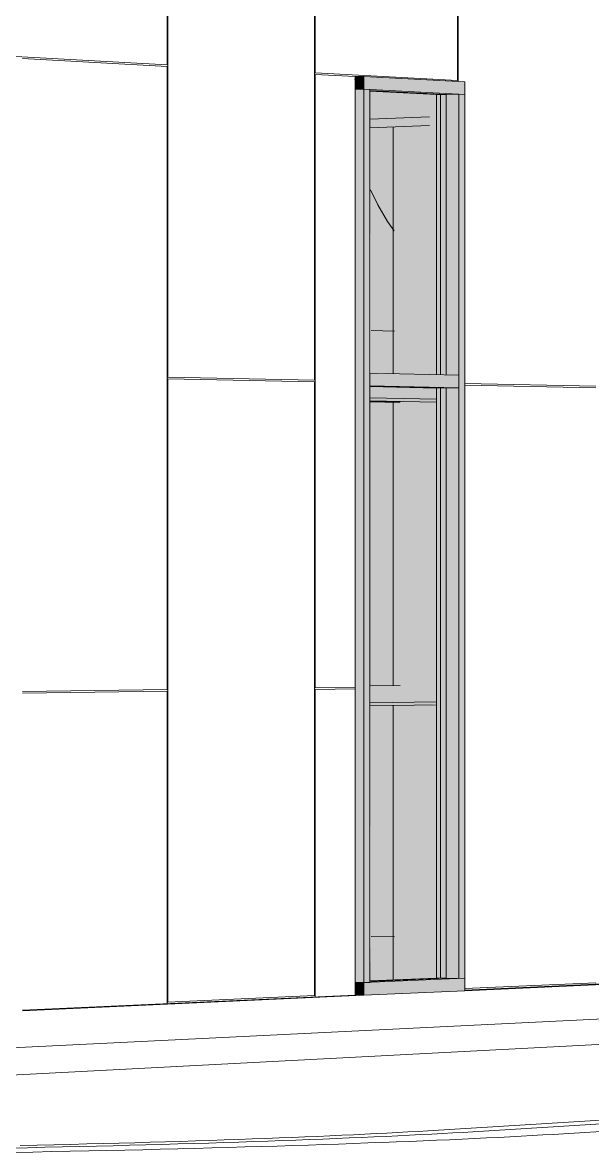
# Model space of a CAD drawing. Header units: inches. Extents: x 30764 to 92544, y -36095 to 66.
# Drawn here: x 92529.0726 to 92529.1151, y 65.9571 to 66.0412 of the extents above; entities that cross this region are included whole.
import ezdxf

# ---------------------------------------------------------------- set-up
doc = ezdxf.new("R2010")
doc.units = ezdxf.units.IN
doc.header["$MEASUREMENT"] = 0
for name, color, linetype, lineweight in [('A-GLAZ-CURT', 52, 'Continuous', 9), ('A-GLAZ-CWMG', 51, 'Continuous', 9), ('A-WALL-PATT', 111, 'Continuous', 13), ('C-BLDG-PADS', 91, 'Continuous', 9), ('C-TOPO', 7, 'Continuous', 9), ('Conc', 7, 'Continuous', 9), ('EOP-PR', 4, 'Continuous', 9), ('I-WALL', 2, 'Continuous', 13), ('L-SITE-WALL', 31, 'Continuous', 13), ('M-HVAC-DUCT', 70, 'Continuous', 9), ('S-BEAM', 12, 'Continuous', 9)]:
    doc.layers.add(name, color=color, linetype=linetype, lineweight=lineweight)

# ---------------------------------------------------------------- blocks, each defined once
blk = doc.blocks.new('FP_55-Looking North East Copy 1')
at = {"layer": 'A-WALL-PATT', "lineweight": 9}
for p, q in [((31213.922542, 66.038075), (31213.922542, 66.061209)), ((31213.9226, 66.014819), (31213.9226, 66.061204)), ((31213.933521, 66.014588), (31213.933521, 66.060252)), ((31213.933577, 66.037476), (31213.933577, 66.060247)), ((31213.944162, 66.036902), (31213.944162, 66.059324)), ((31213.944216, 66.036829), (31213.944216, 66.059319)), ((31213.922542, 66.038075), (31213.911269, 66.038686)), ((31213.911767, 66.038537), (31213.922542, 66.037954)), ((31213.922542, 65.991566), (31213.922542, 66.037954)), ((31213.944162, 66.036902), (31213.933577, 66.037476)), ((31213.933577, 66.037358), (31213.93656, 66.037196)), ((31213.933577, 65.991698), (31213.933577, 66.037358)), ((31213.933521, 66.014588), (31213.9226, 66.014819)), ((31213.9226, 65.968314), (31213.9226, 66.014698)), ((31213.933521, 66.01447), (31213.9226, 66.014698)), ((31213.933521, 65.968807), (31213.933521, 66.01447)), ((31213.95448, 66.014146), (31213.944709, 66.014352)), ((31213.95448, 66.014031), (31213.944709, 66.014236)), ((31213.922542, 65.991566), (31213.911767, 65.991436)), ((31213.93656, 65.991734), (31213.933577, 65.991698)), ((31213.933577, 65.99158), (31213.93656, 65.991616)), ((31213.933577, 65.968691), (31213.933577, 65.99158)), ((31213.911767, 65.991314), (31213.922542, 65.991445)), ((31213.922542, 65.968191), (31213.922542, 65.991445)), ((31213.944709, 65.969312), (31213.95448, 65.969753)), ((31213.9226, 65.968314), (31213.933521, 65.968807)), ((31213.922542, 65.968191), (31213.922542, 65.968191)), ((31213.9226, 65.968193), (31213.9226, 65.968193)), ((31213.933521, 65.968688), (31213.933521, 65.968688)), ((31213.933577, 65.968691), (31213.933577, 65.968691))]:
    blk.add_line(p, q, dxfattribs=at)

msp = doc.modelspace()

# ---------------------------------------------------------------- hatches: boundary and pattern name
at = {"layer": 'A-GLAZ-CURT', "transparency": 33554458}
for points in [[(92529.104174, 66.014985), (92529.104174, 66.035873), (92529.098478, 66.036172), (92529.098479, 66.036119), (92529.103443, 66.035859), (92529.103443, 66.015001)], [(92529.103443, 66.015001), (92529.103443, 66.035859), (92529.100505, 66.036014), (92529.100517, 66.034454), (92529.100613, 66.03427), (92529.100779, 66.034165), (92529.100875, 66.034153), (92529.102932, 66.03419), (92529.102932, 66.033555), (92529.10023, 66.033448), (92529.10023, 66.015072), (92529.102218, 66.015028)], [(92529.10032, 66.018258), (92529.100283, 66.03346), (92529.098539, 66.03339), (92529.098574, 66.018304), (92529.099941, 66.018268)], [(92529.098478, 65.969837), (92529.104174, 65.970091), (92529.104174, 66.014022), (92529.103443, 66.014016), (92529.103443, 65.970098), (92529.098479, 65.969881)], [(92529.100321, 65.97316), (92529.100321, 65.990385), (92529.103443, 65.990466), (92529.103443, 65.991856), (92529.100321, 65.99186), (92529.100321, 66.012961), (92529.100729, 66.012943), (92529.100758, 66.012983), (92529.10072, 66.013018), (92529.103443, 66.012966), (92529.103443, 66.014016), (92529.098479, 66.014118), (92529.098577, 65.973185)], [(92529.098501, 65.969877), (92529.100246, 65.969953), (92529.100321, 65.97316), (92529.098577, 65.973185), (92529.098506, 65.970087)]]:
    msp.add_hatch(color=256, dxfattribs=at).paths.add_polyline_path(points, flags=0)
h = msp.add_hatch(color=256, dxfattribs=at)
h.paths.add_polyline_path([(92529.100321, 66.015081), (92529.100321, 66.018258), (92529.098577, 66.018305), (92529.098577, 66.01512), (92529.098925, 66.015112)], flags=0)
h.paths.add_polyline_path([(92529.098481, 66.033378), (92529.102932, 66.033555), (92529.102932, 66.03419), (92529.100768, 66.03417), (92529.100613, 66.03427), (92529.100517, 66.034454), (92529.100504, 66.034561), (92529.100505, 66.036014), (92529.098484, 66.036121), (92529.098481, 66.033637)], flags=0)
h = msp.add_hatch(color=256, dxfattribs=at)
h.paths.add_polyline_path([(92529.10023, 65.969956), (92529.103443, 65.970117), (92529.103443, 65.990436), (92529.10023, 65.990391), (92529.10023, 65.97009)], flags=0)
h.paths.add_polyline_path([(92529.103443, 65.991856), (92529.103443, 66.012966), (92529.10072, 66.013018), (92529.100758, 66.012983), (92529.100729, 66.012943), (92529.10023, 66.012953), (92529.10023, 65.991865), (92529.100568, 65.991869)], flags=0)
at = {"layer": 'A-GLAZ-CWMG', "lineweight": 5}
for points in [[(92529.097401, 66.036252), (92529.098033, 66.036264), (92529.098033, 66.037209), (92529.097401, 66.037196), (92529.097318, 66.036969), (92529.097401, 66.036965), (92529.097401, 66.036264)], [(92529.10555, 66.035868), (92529.10555, 66.036802), (92529.098033, 66.037196), (92529.098033, 66.036264), (92529.105116, 66.035891)], [(92529.097401, 66.014642), (92529.098033, 66.014647), (92529.098033, 66.036264), (92529.097401, 66.036252), (92529.097401, 66.014647)], [(92529.098477, 66.014638), (92529.098477, 66.036241), (92529.098033, 66.036264), (92529.098033, 66.014647)], [(92529.105116, 66.014964), (92529.105116, 66.035891), (92529.104174, 66.035868), (92529.104174, 66.014985), (92529.104922, 66.014968)], [(92529.10555, 66.014487), (92529.10555, 66.035868), (92529.105116, 66.035868), (92529.105116, 66.014497)], [(92529.105116, 66.014029), (92529.105116, 66.014964), (92529.098477, 66.015082), (92529.098477, 66.014166), (92529.104922, 66.014033)], [(92529.098033, 65.96976), (92529.098033, 66.014647), (92529.097401, 66.014642), (92529.097401, 65.96977), (92529.097529, 65.969768)], [(92529.098033, 65.96976), (92529.098477, 65.969795), (92529.098477, 66.014638), (92529.098033, 66.014634), (92529.098033, 65.969795)], [(92529.105116, 65.970072), (92529.10555, 65.970091), (92529.10555, 66.014487), (92529.105116, 66.014484), (92529.105116, 65.976514)], [(92529.105116, 65.970072), (92529.105116, 66.014029), (92529.104174, 66.014016), (92529.104174, 65.970087), (92529.104922, 65.970075)], [(92529.098033, 65.968815), (92529.10555, 65.969167), (92529.10555, 65.970091), (92529.098033, 65.96976), (92529.098033, 65.968819)]]:
    msp.add_hatch(color=256, dxfattribs=at).paths.add_polyline_path(points, flags=0)
at = {"layer": 'A-GLAZ-CWMG'}
msp.add_hatch(color=256, dxfattribs=at).paths.add_polyline_path([(92529.098033, 65.968815), (92529.098033, 65.96976), (92529.097401, 65.96976), (92529.097401, 65.968826), (92529.097981, 65.968816)], flags=0)

# ---------------------------------------------------------------- linework, layer by layer
at = {"layer": 'A-GLAZ-CURT'}
for p, q in [((92529.104174, 66.035873), (92529.098478, 66.036172)), ((92529.098479, 66.036142), (92529.103756, 66.035865)), ((92529.103756, 66.035865), (92529.104174, 66.035873)), ((92529.103756, 66.035865), (92529.103756, 66.014994)), ((92529.104174, 66.014985), (92529.104174, 66.035873)), ((92529.104174, 66.014022), (92529.098478, 66.014139)), ((92529.098479, 66.014127), (92529.103756, 66.014019)), ((92529.103756, 66.014019), (92529.104174, 66.014022)), ((92529.103756, 66.014019), (92529.103756, 65.970093)), ((92529.104174, 65.970087), (92529.104174, 66.014022)), ((92529.098478, 65.969837), (92529.104174, 65.970087)), ((92529.103756, 65.970093), (92529.098479, 65.969862)), ((92529.103756, 65.970093), (92529.104174, 65.970087))]:
    msp.add_line(p, q, dxfattribs=at)
at = {"layer": 'A-GLAZ-CWMG'}
for p, q in [((92529.098033, 66.037209), (92529.097401, 66.037196)), ((92529.098033, 66.036264), (92529.098033, 66.037209)), ((92529.10555, 66.036802), (92529.098033, 66.037209)), ((92529.097401, 66.036252), (92529.098033, 66.036264)), ((92529.097401, 66.036252), (92529.098033, 66.036264)), ((92529.098033, 66.036264), (92529.10555, 66.035868)), ((92529.098033, 66.036264), (92529.098477, 66.036241)), ((92529.098033, 66.036264), (92529.098033, 66.014647)), ((92529.098477, 66.014638), (92529.098477, 66.036241)), ((92529.098479, 66.036119), (92529.103443, 66.035859)), ((92529.10555, 66.036802), (92529.10555, 66.035868)), ((92529.103443, 66.035859), (92529.104174, 66.035873)), ((92529.103443, 66.035859), (92529.103443, 66.015001)), ((92529.104174, 66.035873), (92529.105116, 66.035891)), ((92529.105116, 66.035891), (92529.10555, 66.035868)), ((92529.105116, 66.035891), (92529.105116, 66.014497)), ((92529.10555, 66.014487), (92529.10555, 66.035868)), ((92529.098477, 66.014166), (92529.098477, 66.01511)), ((92529.105116, 66.014964), (92529.098477, 66.01511)), ((92529.098033, 66.014647), (92529.098033, 65.96976)), ((92529.098477, 65.96978), (92529.098477, 66.014638)), ((92529.105116, 66.014964), (92529.105116, 66.014029)), ((92529.105116, 66.014497), (92529.105116, 65.970072)), ((92529.10555, 65.970091), (92529.10555, 66.014487)), ((92529.098477, 66.014166), (92529.105116, 66.014029)), ((92529.098479, 66.014118), (92529.103443, 66.014016)), ((92529.103443, 66.014037), (92529.103443, 65.970098)), ((92529.104174, 66.014022), (92529.103443, 66.014016)), ((92529.105116, 66.014029), (92529.104174, 66.014022)), ((92529.098033, 65.96976), (92529.097401, 65.96977)), ((92529.098033, 65.96976), (92529.097401, 65.96977)), ((92529.10555, 65.970091), (92529.098033, 65.96976)), ((92529.098477, 65.96978), (92529.098033, 65.96976)), ((92529.098033, 65.968815), (92529.098033, 65.96976)), ((92529.103443, 65.970098), (92529.098479, 65.969881)), ((92529.104174, 65.970087), (92529.103443, 65.970098)), ((92529.105116, 65.970072), (92529.104174, 65.970087)), ((92529.10555, 65.970091), (92529.105116, 65.970072)), ((92529.10555, 65.970091), (92529.10555, 65.969156)), ((92529.097401, 65.968826), (92529.097981, 65.968816)), ((92529.097981, 65.968816), (92529.098033, 65.968815)), ((92529.098033, 65.968815), (92529.10555, 65.969156))]:
    msp.add_line(p, q, dxfattribs=at)
at = {"layer": 'C-BLDG-PADS'}
for p, q in [((92529.10555, 65.969159), (92529.146668, 65.971024)), ((92529.072614, 65.967666), (92529.097981, 65.968816))]:
    msp.add_line(p, q, dxfattribs=at)
at = {"layer": 'C-TOPO'}
for p, q in [((92529.10555, 65.969159), (92529.146668, 65.971024)), ((92529.10555, 65.969159), (92529.146668, 65.971024)), ((92529.072614, 65.967666), (92529.097981, 65.968816)), ((92529.072614, 65.967666), (92529.097981, 65.968816))]:
    msp.add_line(p, q, dxfattribs=at)
at = {"layer": 'Conc'}
for p, q in [((92529.347172, 65.977197), (92529.036138, 65.961019)), ((92529.048842, 65.96377), (92529.208645, 65.971628))]:
    msp.add_line(p, q, dxfattribs=at)
at = {"layer": 'EOP-PR'}
for p, q in [((92529.102802, 65.958732), (92529.349588, 65.973648)), ((92529.106162, 65.958658), (92529.352015, 65.973618)), ((92529.112919, 65.958509), (92529.356885, 65.973557))]:
    msp.add_line(p, q, dxfattribs=at)
for points in [[(92529.07242, 65.957629, 0), (92529.073689, 65.957658, 0), (92529.074943, 65.957688, 0), (92529.076181, 65.957718, 0), (92529.077403, 65.957749, 0), (92529.078609, 65.95778, 0), (92529.079798, 65.957812, 0), (92529.080971, 65.957844, 0), (92529.082126, 65.957878, 0), (92529.083264, 65.957911, 0), (92529.084385, 65.957945, 0), (92529.085488, 65.95798, 0), (92529.086572, 65.958016, 0), (92529.087639, 65.958051, 0), (92529.088687, 65.958088, 0), (92529.089716, 65.958125, 0), (92529.090727, 65.958162, 0), (92529.091719, 65.9582, 0), (92529.092691, 65.958238, 0), (92529.093644, 65.958277, 0), (92529.094577, 65.958316, 0), (92529.095491, 65.958356, 0), (92529.096385, 65.958396, 0), (92529.097259, 65.958437, 0), (92529.098112, 65.958478, 0), (92529.098945, 65.958519, 0), (92529.099758, 65.958561, 0), (92529.10055, 65.958603, 0), (92529.101322, 65.958646, 0), (92529.102072, 65.958689, 0), (92529.102802, 65.958732, 0)], [(92529.071647, 65.957446, 0), (92529.07297, 65.957473, 0), (92529.074278, 65.957502, 0), (92529.075571, 65.957531, 0), (92529.076849, 65.957561, 0), (92529.078111, 65.957591, 0), (92529.079357, 65.957622, 0), (92529.080587, 65.957654, 0), (92529.0818, 65.957686, 0), (92529.082997, 65.957719, 0), (92529.084177, 65.957752, 0), (92529.085339, 65.957786, 0), (92529.086484, 65.957821, 0), (92529.087612, 65.957856, 0), (92529.088722, 65.957892, 0), (92529.089813, 65.957928, 0), (92529.090886, 65.957964, 0), (92529.091941, 65.958002, 0), (92529.092977, 65.958039, 0), (92529.093995, 65.958077, 0), (92529.094993, 65.958116, 0), (92529.095972, 65.958155, 0), (92529.096931, 65.958195, 0), (92529.097871, 65.958235, 0), (92529.098792, 65.958276, 0), (92529.099692, 65.958316, 0), (92529.100572, 65.958358, 0), (92529.101432, 65.9584, 0), (92529.102272, 65.958442, 0), (92529.103092, 65.958484, 0), (92529.10389, 65.958527, 0), (92529.104669, 65.958571, 0), (92529.105426, 65.958614, 0), (92529.106162, 65.958658, 0)], [(92529.071961, 65.957122, 0), (92529.073376, 65.957149, 0), (92529.074778, 65.957177, 0), (92529.076165, 65.957205, 0), (92529.077537, 65.957234, 0), (92529.078894, 65.957264, 0), (92529.080236, 65.957294, 0), (92529.081562, 65.957325, 0), (92529.082872, 65.957357, 0), (92529.084165, 65.95739, 0), (92529.085443, 65.957422, 0), (92529.086703, 65.957456, 0), (92529.087947, 65.95749, 0), (92529.089173, 65.957525, 0), (92529.090382, 65.95756, 0), (92529.091573, 65.957596, 0), (92529.092746, 65.957633, 0), (92529.093902, 65.95767, 0), (92529.095039, 65.957707, 0), (92529.096157, 65.957745, 0), (92529.097256, 65.957784, 0), (92529.098337, 65.957823, 0), (92529.099399, 65.957862, 0), (92529.100441, 65.957903, 0), (92529.101464, 65.957943, 0), (92529.102467, 65.957984, 0), (92529.10345, 65.958026, 0), (92529.104413, 65.958068, 0), (92529.105357, 65.95811, 0), (92529.10628, 65.958153, 0), (92529.107182, 65.958196, 0), (92529.108064, 65.95824, 0), (92529.108926, 65.958284, 0), (92529.109767, 65.958328, 0), (92529.110586, 65.958373, 0), (92529.111385, 65.958418, 0), (92529.112163, 65.958464, 0), (92529.112919, 65.958509, 0)]]:
    msp.add_polyline3d(points, dxfattribs=at)
at = {"layer": 'I-WALL'}
msp.add_line((92529.098577, 65.973185), (92529.100321, 65.97316), dxfattribs=at)
at = {"layer": 'L-SITE-WALL'}
for p, q in [((92529.097401, 65.968826), (92529.097401, 66.037196)), ((92529.10023, 66.015072), (92529.10023, 66.033448)), ((92529.10023, 65.99187), (92529.10023, 66.012953)), ((92529.10023, 65.969956), (92529.10023, 65.990391)), ((92529.105551, 65.969195), (92529.146669, 65.971058)), ((92529.072609, 65.967703), (92529.097401, 65.968826))]:
    msp.add_line(p, q, dxfattribs=at)
at = {"layer": 'M-HVAC-DUCT'}
msp.add_line((92529.100319, 66.018255), (92529.098573, 66.018301), dxfattribs=at)
msp.add_polyline3d([(92529.098542, 66.028754, 0), (92529.099077, 66.027651, 0), (92529.099797, 66.026417, 0), (92529.100287, 66.025717, 0)], dxfattribs=at)
at = {"layer": 'S-BEAM'}
for p, q in [((92529.098481, 66.034017), (92529.102932, 66.03419)), ((92529.098481, 66.033378), (92529.102932, 66.033555)), ((92529.098479, 66.013293), (92529.103443, 66.013197)), ((92529.09848, 66.01306), (92529.103443, 66.012966)), ((92529.098484, 66.013026), (92529.100758, 66.012983)), ((92529.098484, 66.012986), (92529.100729, 66.012943)), ((92529.098484, 65.991844), (92529.100747, 65.991871)), ((92529.098479, 65.990589), (92529.103443, 65.990657)), ((92529.09848, 65.990367), (92529.103443, 65.990436))]:
    msp.add_line(p, q, dxfattribs=at)

# ---------------------------------------------------------------- block references
at = {"layer": 'L-SITE-WALL', "lineweight": 9}
msp.add_blockref('FP_55-Looking North East Copy 1', (61315.160842, 0), dxfattribs=at)

doc.saveas('drawing.dxf')
